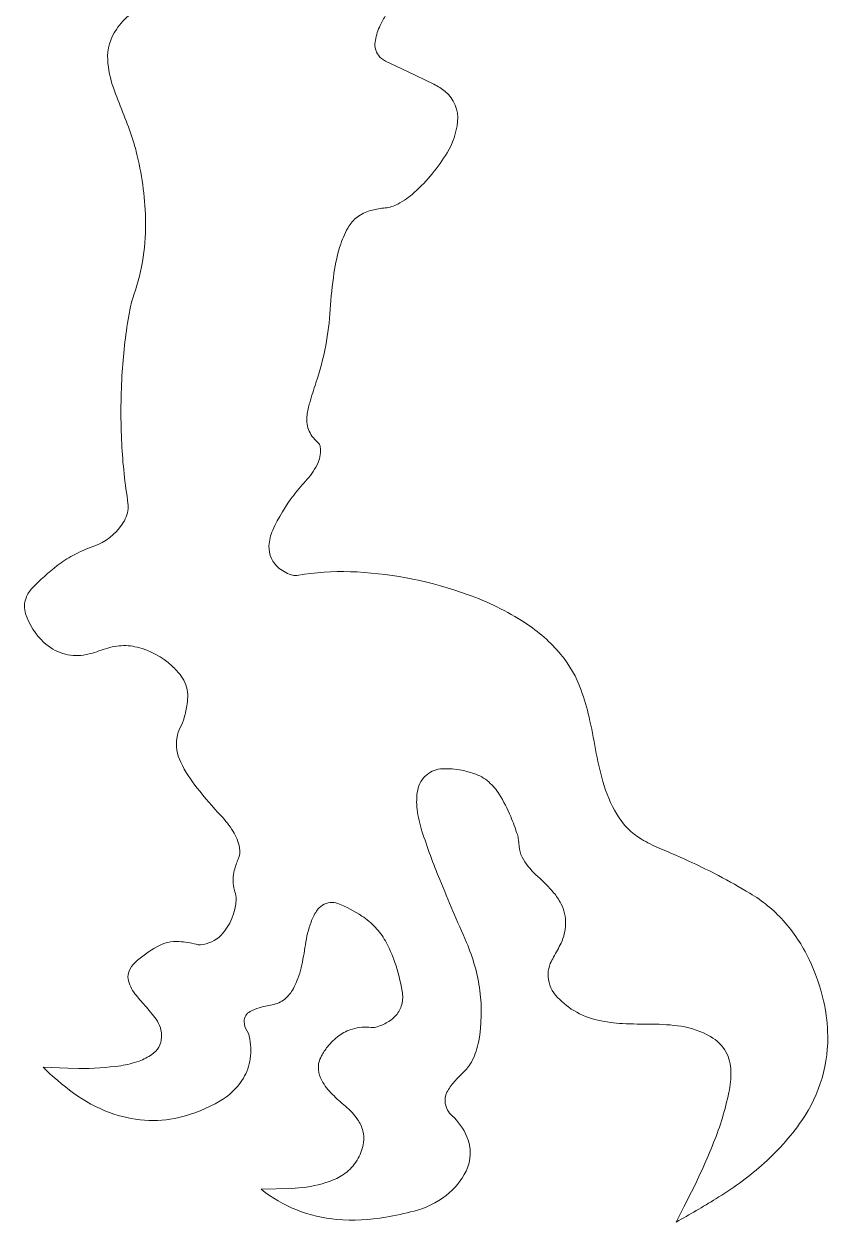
# Model space of a CAD drawing. Header units: centimetres. Extents: x -10.7 to 10.9, y -7.9 to 10.7.
# Drawn here: x -6.836 to -5.254, y 0.666 to 3.02 of the extents above; entities that cross this region are included whole.
import ezdxf

# ---------------------------------------------------------------- set-up
doc = ezdxf.new("R2010")
doc.units = ezdxf.units.CM
doc.header["$MEASUREMENT"] = 0
doc.layers.add('Capa 1', color=7, linetype='Continuous')

msp = doc.modelspace()

# ---------------------------------------------------------------- linework, layer by layer
at = {"layer": 'Capa 1', "color": 250, "lineweight": 18}
for points, knots in [([(-6.63204, 2.08462), (-6.63837, 2.12394), (-6.64237, 2.16358), (-6.64406, 2.20336), (-6.64406, 2.20336), (-6.64594, 2.24781), (-6.64549, 2.29232), (-6.64272, 2.33672), (-6.64272, 2.33672), (-6.64026, 2.37597), (-6.63555, 2.41506), (-6.62862, 2.45377), (-6.62862, 2.45377), (-6.62654, 2.46534), (-6.62357, 2.47673), (-6.61975, 2.48787), (-6.61975, 2.48787), (-6.60306, 2.53624), (-6.59533, 2.58727), (-6.59693, 2.63842), (-6.59693, 2.63842), (-6.59829, 2.68262), (-6.60441, 2.72653), (-6.61516, 2.76942), (-6.61516, 2.76942), (-6.61779, 2.77987), (-6.62084, 2.7902), (-6.62433, 2.80038), (-6.62433, 2.80038), (-6.62975, 2.81623), (-6.63561, 2.83194), (-6.64189, 2.84748), (-6.64189, 2.84748), (-6.64823, 2.86313), (-6.65426, 2.87891), (-6.65997, 2.89479), (-6.65997, 2.89479), (-6.66634, 2.91249), (-6.67014, 2.931), (-6.67127, 2.94976), (-6.67127, 2.94976), (-6.67254, 2.9711), (-6.66651, 2.99221), (-6.65418, 3.00967), (-6.65418, 3.00967), (-6.64632, 3.0208), (-6.63711, 3.03091), (-6.62676, 3.03975)], [0, 0, 0, 0, 0.0769231, 0.0769231, 0.0769231, 0.0769231, 0.1538462, 0.1538462, 0.1538462, 0.1538462, 0.2307692, 0.2307692, 0.2307692, 0.2307692, 0.3076923, 0.3076923, 0.3076923, 0.3076923, 0.3846154, 0.3846154, 0.3846154, 0.3846154, 0.4615385, 0.4615385, 0.4615385, 0.4615385, 0.5384615, 0.5384615, 0.5384615, 0.5384615, 0.6153846, 0.6153846, 0.6153846, 0.6153846, 0.6923077, 0.6923077, 0.6923077, 0.6923077, 0.7692308, 0.7692308, 0.7692308, 0.7692308, 0.8461538, 0.8461538, 0.8461538, 0.8461538, 1, 1, 1, 1]), ([(-6.12602, 3.03577), (-6.13044, 3.0289), (-6.1343, 3.02167), (-6.13758, 3.01418), (-6.13758, 3.01418), (-6.14175, 3.00468), (-6.14458, 2.99463), (-6.14596, 2.98434), (-6.14596, 2.98434), (-6.14717, 2.97531), (-6.14484, 2.96614), (-6.13946, 2.95876), (-6.13946, 2.95876), (-6.13587, 2.95384), (-6.1311, 2.94987), (-6.1256, 2.94723)], [0, 0, 0, 0, 0.2, 0.2, 0.2, 0.2, 0.4, 0.4, 0.4, 0.4, 0.6, 0.6, 0.6, 0.6, 1, 1, 1, 1]), ([(-6.1256, 2.94723), (-6.1256, 2.94723), (-6.0826, 2.92688), (-6.0826, 2.92688), (-6.0826, 2.92688), (-6.0826, 2.92688), (-6.0303, 2.90181), (-6.0303, 2.90181)], [0, 0, 0, 0, 0.3333333, 0.3333333, 0.3333333, 0.3333333, 1, 1, 1, 1]), ([(-6.0303, 2.90181), (-6.02235, 2.89791), (-6.01489, 2.89306), (-6.00809, 2.88736), (-6.00809, 2.88736), (-5.99084, 2.8729), (-5.98185, 2.85087), (-5.98403, 2.82848), (-5.98403, 2.82848), (-5.98618, 2.80666), (-5.9932, 2.78561), (-6.00459, 2.76687), (-6.00459, 2.76687), (-6.02208, 2.73814), (-6.04359, 2.71206), (-6.06846, 2.68941), (-6.06846, 2.68941), (-6.07848, 2.68032), (-6.0896, 2.67251), (-6.10155, 2.66618), (-6.10155, 2.66618), (-6.10925, 2.66213), (-6.11766, 2.6596), (-6.12632, 2.65878), (-6.12632, 2.65878), (-6.1349, 2.65795), (-6.14342, 2.65656), (-6.15182, 2.65458), (-6.15182, 2.65458), (-6.16132, 2.65235), (-6.17031, 2.64834), (-6.17833, 2.64278), (-6.17833, 2.64278), (-6.18582, 2.63759), (-6.19218, 2.63094), (-6.19702, 2.62324), (-6.19702, 2.62324), (-6.20398, 2.61217), (-6.2095, 2.60027), (-6.21349, 2.58782), (-6.21349, 2.58782), (-6.21951, 2.56909), (-6.22394, 2.54988), (-6.22677, 2.53041), (-6.22677, 2.53041), (-6.23021, 2.5068), (-6.23264, 2.48305), (-6.23405, 2.45923), (-6.23405, 2.45923), (-6.23548, 2.4354), (-6.23847, 2.41169), (-6.24304, 2.38824), (-6.24304, 2.38824), (-6.24789, 2.36339), (-6.25433, 2.33888), (-6.26232, 2.31486), (-6.26232, 2.31486), (-6.26662, 2.30193), (-6.27067, 2.28892), (-6.27445, 2.27584), (-6.27445, 2.27584), (-6.27674, 2.26794), (-6.27849, 2.2599), (-6.27969, 2.25175), (-6.27969, 2.25175), (-6.28038, 2.24708), (-6.28052, 2.24232), (-6.28009, 2.2376), (-6.28009, 2.2376), (-6.27919, 2.22783), (-6.2757, 2.21847), (-6.26996, 2.21049), (-6.26996, 2.21049), (-6.26651, 2.20566), (-6.26252, 2.20125), (-6.25806, 2.19731), (-6.25806, 2.19731), (-6.25562, 2.19515), (-6.25404, 2.19217), (-6.25363, 2.18894), (-6.25363, 2.18894), (-6.2523, 2.17861), (-6.25381, 2.16812), (-6.25796, 2.15858), (-6.25796, 2.15858), (-6.26326, 2.14638), (-6.27058, 2.13516), (-6.27962, 2.1254), (-6.27962, 2.1254), (-6.28859, 2.11568), (-6.29711, 2.10558), (-6.30517, 2.0951), (-6.30517, 2.0951), (-6.32176, 2.07351), (-6.33581, 2.0501), (-6.34706, 2.02531), (-6.34706, 2.02531), (-6.35144, 2.01565), (-6.35395, 2.00525), (-6.35443, 1.99467), (-6.35443, 1.99467), (-6.35522, 1.97754), (-6.34769, 1.96107), (-6.33424, 1.95043), (-6.33424, 1.95043), (-6.32627, 1.94414), (-6.31713, 1.9395), (-6.30734, 1.93683), (-6.30734, 1.93683), (-6.30477, 1.93612), (-6.30206, 1.93601), (-6.29942, 1.93651)], [0, 0, 0, 0, 0.0344828, 0.0344828, 0.0344828, 0.0344828, 0.0689655, 0.0689655, 0.0689655, 0.0689655, 0.1034483, 0.1034483, 0.1034483, 0.1034483, 0.137931, 0.137931, 0.137931, 0.137931, 0.1724138, 0.1724138, 0.1724138, 0.1724138, 0.2068966, 0.2068966, 0.2068966, 0.2068966, 0.2413793, 0.2413793, 0.2413793, 0.2413793, 0.2758621, 0.2758621, 0.2758621, 0.2758621, 0.3103448, 0.3103448, 0.3103448, 0.3103448, 0.3448276, 0.3448276, 0.3448276, 0.3448276, 0.3793103, 0.3793103, 0.3793103, 0.3793103, 0.4137931, 0.4137931, 0.4137931, 0.4137931, 0.4482759, 0.4482759, 0.4482759, 0.4482759, 0.4827586, 0.4827586, 0.4827586, 0.4827586, 0.5172414, 0.5172414, 0.5172414, 0.5172414, 0.5517241, 0.5517241, 0.5517241, 0.5517241, 0.5862069, 0.5862069, 0.5862069, 0.5862069, 0.6206897, 0.6206897, 0.6206897, 0.6206897, 0.6551724, 0.6551724, 0.6551724, 0.6551724, 0.6896552, 0.6896552, 0.6896552, 0.6896552, 0.7241379, 0.7241379, 0.7241379, 0.7241379, 0.7586207, 0.7586207, 0.7586207, 0.7586207, 0.7931034, 0.7931034, 0.7931034, 0.7931034, 0.8275862, 0.8275862, 0.8275862, 0.8275862, 0.862069, 0.862069, 0.862069, 0.862069, 0.8965517, 0.8965517, 0.8965517, 0.8965517, 0.9310345, 0.9310345, 0.9310345, 0.9310345, 1, 1, 1, 1]), ([(-6.42351, 1.32288), (-6.4258, 1.33419), (-6.42545, 1.34586), (-6.42249, 1.35701), (-6.42249, 1.35701), (-6.42049, 1.36454), (-6.41794, 1.37189), (-6.41484, 1.37904), (-6.41484, 1.37904), (-6.41179, 1.38602), (-6.41092, 1.39376), (-6.41231, 1.40124), (-6.41231, 1.40124), (-6.41443, 1.4127), (-6.41872, 1.42367), (-6.42494, 1.43353), (-6.42494, 1.43353), (-6.43183, 1.44445), (-6.43971, 1.45472), (-6.4485, 1.46421), (-6.4485, 1.46421), (-6.46477, 1.48179), (-6.48041, 1.49994), (-6.4954, 1.51864), (-6.4954, 1.51864), (-6.50799, 1.53437), (-6.51887, 1.55142), (-6.52782, 1.5695), (-6.52782, 1.5695), (-6.53532, 1.58463), (-6.53782, 1.60175), (-6.535, 1.61841), (-6.535, 1.61841), (-6.53385, 1.62518), (-6.53168, 1.63173), (-6.52856, 1.63784), (-6.52856, 1.63784), (-6.52547, 1.64393), (-6.52294, 1.6503), (-6.52105, 1.65688), (-6.52105, 1.65688), (-6.51851, 1.66574), (-6.51652, 1.67479), (-6.51513, 1.68392), (-6.51513, 1.68392), (-6.51421, 1.69008), (-6.51386, 1.69632), (-6.51411, 1.70255), (-6.51411, 1.70255), (-6.51466, 1.71569), (-6.51917, 1.72837), (-6.52704, 1.73891), (-6.52704, 1.73891), (-6.53242, 1.7461), (-6.53847, 1.75277), (-6.5451, 1.75884), (-6.5451, 1.75884), (-6.56445, 1.77651), (-6.58788, 1.78911), (-6.61328, 1.79551), (-6.61328, 1.79551), (-6.62494, 1.79846), (-6.63703, 1.79931), (-6.64896, 1.79803), (-6.64896, 1.79803), (-6.66098, 1.79673), (-6.67279, 1.79391), (-6.68408, 1.7896), (-6.68408, 1.7896), (-6.69535, 1.78532), (-6.70702, 1.78215), (-6.71893, 1.78015), (-6.71893, 1.78015), (-6.73241, 1.7779), (-6.74624, 1.77889), (-6.75927, 1.78306), (-6.75927, 1.78306), (-6.7732, 1.78752), (-6.78599, 1.79502), (-6.79666, 1.80504), (-6.79666, 1.80504), (-6.81309, 1.82042), (-6.82536, 1.83967), (-6.83237, 1.86106), (-6.83237, 1.86106), (-6.83569, 1.8712), (-6.83545, 1.88217), (-6.83167, 1.89215), (-6.83167, 1.89215), (-6.82894, 1.89945), (-6.82472, 1.90609), (-6.81932, 1.91169), (-6.81932, 1.91169), (-6.80402, 1.92758), (-6.78762, 1.94238), (-6.77022, 1.95595), (-6.77022, 1.95595), (-6.7606, 1.96347), (-6.75032, 1.97014), (-6.7395, 1.97584), (-6.7395, 1.97584), (-6.72619, 1.98287), (-6.7124, 1.98895), (-6.69823, 1.994), (-6.69823, 1.994), (-6.67563, 2.00208), (-6.6562, 2.01715), (-6.64278, 2.03704), (-6.64278, 2.03704), (-6.6366, 2.04619), (-6.63257, 2.05664), (-6.63104, 2.06759), (-6.63104, 2.06759), (-6.63076, 2.06946), (-6.63069, 2.07137), (-6.63081, 2.07327)], [0, 0, 0, 0, 0.0333333, 0.0333333, 0.0333333, 0.0333333, 0.0666667, 0.0666667, 0.0666667, 0.0666667, 0.1, 0.1, 0.1, 0.1, 0.1333333, 0.1333333, 0.1333333, 0.1333333, 0.1666667, 0.1666667, 0.1666667, 0.1666667, 0.2, 0.2, 0.2, 0.2, 0.2333333, 0.2333333, 0.2333333, 0.2333333, 0.2666667, 0.2666667, 0.2666667, 0.2666667, 0.3, 0.3, 0.3, 0.3, 0.3333333, 0.3333333, 0.3333333, 0.3333333, 0.3666667, 0.3666667, 0.3666667, 0.3666667, 0.4, 0.4, 0.4, 0.4, 0.4333333, 0.4333333, 0.4333333, 0.4333333, 0.4666667, 0.4666667, 0.4666667, 0.4666667, 0.5, 0.5, 0.5, 0.5, 0.5333333, 0.5333333, 0.5333333, 0.5333333, 0.5666667, 0.5666667, 0.5666667, 0.5666667, 0.6, 0.6, 0.6, 0.6, 0.6333333, 0.6333333, 0.6333333, 0.6333333, 0.6666667, 0.6666667, 0.6666667, 0.6666667, 0.7, 0.7, 0.7, 0.7, 0.7333333, 0.7333333, 0.7333333, 0.7333333, 0.7666667, 0.7666667, 0.7666667, 0.7666667, 0.8, 0.8, 0.8, 0.8, 0.8333333, 0.8333333, 0.8333333, 0.8333333, 0.8666667, 0.8666667, 0.8666667, 0.8666667, 0.9, 0.9, 0.9, 0.9, 0.9333333, 0.9333333, 0.9333333, 0.9333333, 1, 1, 1, 1]), ([(-6.28494, 1.93891), (-6.25067, 1.94383), (-6.21601, 1.94532), (-6.18146, 1.94337), (-6.18146, 1.94337), (-6.10752, 1.93919), (-6.0346, 1.92438), (-5.9649, 1.89939), (-5.9649, 1.89939), (-5.9251, 1.88513), (-5.88706, 1.86638), (-5.85151, 1.8435), (-5.85151, 1.8435), (-5.82496, 1.82641), (-5.80119, 1.80536), (-5.78101, 1.78107), (-5.78101, 1.78107), (-5.76375, 1.76029), (-5.75028, 1.73661), (-5.74125, 1.71114), (-5.74125, 1.71114), (-5.73509, 1.69378), (-5.72992, 1.6761), (-5.72579, 1.65815), (-5.72579, 1.65815), (-5.72093, 1.63707), (-5.71667, 1.61588), (-5.71303, 1.59456), (-5.71303, 1.59456), (-5.70939, 1.57325), (-5.70456, 1.55214), (-5.69857, 1.53135), (-5.69857, 1.53135), (-5.69212, 1.50899), (-5.68298, 1.4875), (-5.67135, 1.46736), (-5.67135, 1.46736), (-5.65963, 1.44706), (-5.64287, 1.43011), (-5.62268, 1.41815), (-5.62268, 1.41815), (-5.61161, 1.41159), (-5.60007, 1.40578), (-5.58821, 1.40077), (-5.58821, 1.40077), (-5.56617, 1.39151), (-5.54429, 1.38187), (-5.52257, 1.37189), (-5.52257, 1.37189), (-5.50528, 1.36395), (-5.48823, 1.35552), (-5.47143, 1.34659), (-5.47143, 1.34659), (-5.45055, 1.33551), (-5.42994, 1.32393), (-5.4096, 1.31189), (-5.4096, 1.31189), (-5.38521, 1.29746), (-5.36319, 1.27936), (-5.34431, 1.25823), (-5.34431, 1.25823), (-5.32387, 1.23538), (-5.30679, 1.20977), (-5.29356, 1.18211), (-5.29356, 1.18211), (-5.28105, 1.15603), (-5.27153, 1.12863), (-5.26512, 1.10041), (-5.26512, 1.10041), (-5.26067, 1.08082), (-5.25799, 1.06086), (-5.2571, 1.0408), (-5.2571, 1.0408), (-5.25436, 0.9783), (-5.27222, 0.91667), (-5.30794, 0.86532), (-5.30794, 0.86532), (-5.33056, 0.83279), (-5.35707, 0.80316), (-5.3869, 0.77708), (-5.3869, 0.77708), (-5.41481, 0.75267), (-5.44476, 0.73074), (-5.47644, 0.71148), (-5.47644, 0.71148), (-5.5022, 0.69584), (-5.52822, 0.68063), (-5.55451, 0.66588)], [0, 0, 0, 0, 0.0434783, 0.0434783, 0.0434783, 0.0434783, 0.0869565, 0.0869565, 0.0869565, 0.0869565, 0.1304348, 0.1304348, 0.1304348, 0.1304348, 0.173913, 0.173913, 0.173913, 0.173913, 0.2173913, 0.2173913, 0.2173913, 0.2173913, 0.2608696, 0.2608696, 0.2608696, 0.2608696, 0.3043478, 0.3043478, 0.3043478, 0.3043478, 0.3478261, 0.3478261, 0.3478261, 0.3478261, 0.3913043, 0.3913043, 0.3913043, 0.3913043, 0.4347826, 0.4347826, 0.4347826, 0.4347826, 0.4782609, 0.4782609, 0.4782609, 0.4782609, 0.5217391, 0.5217391, 0.5217391, 0.5217391, 0.5652174, 0.5652174, 0.5652174, 0.5652174, 0.6086957, 0.6086957, 0.6086957, 0.6086957, 0.6521739, 0.6521739, 0.6521739, 0.6521739, 0.6956522, 0.6956522, 0.6956522, 0.6956522, 0.7391304, 0.7391304, 0.7391304, 0.7391304, 0.7826087, 0.7826087, 0.7826087, 0.7826087, 0.826087, 0.826087, 0.826087, 0.826087, 0.8695652, 0.8695652, 0.8695652, 0.8695652, 0.9130435, 0.9130435, 0.9130435, 0.9130435, 1, 1, 1, 1]), ([(-5.86439, 1.41674), (-5.86464, 1.42029), (-5.86533, 1.42377), (-5.86645, 1.42714), (-5.86645, 1.42714), (-5.87041, 1.43912), (-5.87479, 1.45097), (-5.87957, 1.46268), (-5.87957, 1.46268), (-5.88581, 1.47794), (-5.89341, 1.49264), (-5.90225, 1.50659), (-5.90225, 1.50659), (-5.90792, 1.5155), (-5.91479, 1.5236), (-5.92269, 1.53062), (-5.92269, 1.53062), (-5.93112, 1.53812), (-5.94104, 1.5438), (-5.95179, 1.54729), (-5.95179, 1.54729), (-5.95966, 1.54984), (-5.96769, 1.55195), (-5.97579, 1.55361), (-5.97579, 1.55361), (-5.98816, 1.55616), (-6.00082, 1.55717), (-6.01345, 1.55663), (-6.01345, 1.55663), (-6.02473, 1.55615), (-6.03559, 1.55205), (-6.04438, 1.54495), (-6.04438, 1.54495), (-6.05381, 1.53731), (-6.06021, 1.52652), (-6.06236, 1.51458), (-6.06236, 1.51458), (-6.06462, 1.50207), (-6.06496, 1.4893), (-6.06337, 1.47669), (-6.06337, 1.47669), (-6.06156, 1.46226), (-6.05841, 1.44801), (-6.05393, 1.43416), (-6.05393, 1.43416), (-6.04355, 1.40196), (-6.0319, 1.37018), (-6.01898, 1.33892), (-6.01898, 1.33892), (-6.00187, 1.29758), (-5.9844, 1.25637), (-5.96655, 1.21535), (-5.96655, 1.21535), (-5.95337, 1.18508), (-5.94448, 1.15316), (-5.94012, 1.12046), (-5.94012, 1.12046), (-5.93572, 1.08755), (-5.93655, 1.05417), (-5.94254, 1.02152), (-5.94254, 1.02152), (-5.94498, 1.00824), (-5.94924, 0.99539), (-5.95517, 0.98326), (-5.95517, 0.98326), (-5.95923, 0.97496), (-5.96477, 0.96746), (-5.9715, 0.96111), (-5.9715, 0.96111), (-5.97818, 0.95482), (-5.98459, 0.94824), (-5.99069, 0.9414), (-5.99069, 0.9414), (-5.99624, 0.93517), (-6.00096, 0.92828), (-6.00477, 0.92086), (-6.00477, 0.92086), (-6.00821, 0.91412), (-6.0094, 0.90642), (-6.0081, 0.89894), (-6.0081, 0.89894), (-6.00652, 0.8897), (-6.00188, 0.88126), (-5.99496, 0.87493), (-5.99496, 0.87493), (-5.98229, 0.86338), (-5.97229, 0.84924), (-5.96559, 0.83346), (-5.96559, 0.83346), (-5.9564, 0.81178), (-5.95704, 0.7872), (-5.96731, 0.76601), (-5.96731, 0.76601), (-5.97642, 0.7472), (-5.98983, 0.7308), (-6.00644, 0.71811), (-6.00644, 0.71811), (-6.02515, 0.7038), (-6.04651, 0.69339), (-6.0693, 0.68746), (-6.0693, 0.68746), (-6.08772, 0.68268), (-6.10631, 0.67862), (-6.12505, 0.6753), (-6.12505, 0.6753), (-6.15674, 0.66968), (-6.18902, 0.66822), (-6.22109, 0.67095), (-6.22109, 0.67095), (-6.27545, 0.67556), (-6.32718, 0.69617), (-6.36984, 0.73019)], [0, 0, 0, 0, 0.0344828, 0.0344828, 0.0344828, 0.0344828, 0.0689655, 0.0689655, 0.0689655, 0.0689655, 0.1034483, 0.1034483, 0.1034483, 0.1034483, 0.137931, 0.137931, 0.137931, 0.137931, 0.1724138, 0.1724138, 0.1724138, 0.1724138, 0.2068966, 0.2068966, 0.2068966, 0.2068966, 0.2413793, 0.2413793, 0.2413793, 0.2413793, 0.2758621, 0.2758621, 0.2758621, 0.2758621, 0.3103448, 0.3103448, 0.3103448, 0.3103448, 0.3448276, 0.3448276, 0.3448276, 0.3448276, 0.3793103, 0.3793103, 0.3793103, 0.3793103, 0.4137931, 0.4137931, 0.4137931, 0.4137931, 0.4482759, 0.4482759, 0.4482759, 0.4482759, 0.4827586, 0.4827586, 0.4827586, 0.4827586, 0.5172414, 0.5172414, 0.5172414, 0.5172414, 0.5517241, 0.5517241, 0.5517241, 0.5517241, 0.5862069, 0.5862069, 0.5862069, 0.5862069, 0.6206897, 0.6206897, 0.6206897, 0.6206897, 0.6551724, 0.6551724, 0.6551724, 0.6551724, 0.6896552, 0.6896552, 0.6896552, 0.6896552, 0.7241379, 0.7241379, 0.7241379, 0.7241379, 0.7586207, 0.7586207, 0.7586207, 0.7586207, 0.7931034, 0.7931034, 0.7931034, 0.7931034, 0.8275862, 0.8275862, 0.8275862, 0.8275862, 0.862069, 0.862069, 0.862069, 0.862069, 0.8965517, 0.8965517, 0.8965517, 0.8965517, 0.9310345, 0.9310345, 0.9310345, 0.9310345, 1, 1, 1, 1]), ([(-5.52433, 0.72533), (-5.5086, 0.75701), (-5.49413, 0.7893), (-5.48097, 0.82212), (-5.48097, 0.82212), (-5.46818, 0.85397), (-5.45822, 0.8869), (-5.45116, 0.92048), (-5.45116, 0.92048), (-5.44827, 0.93425), (-5.44687, 0.94828), (-5.44699, 0.96233), (-5.44699, 0.96233), (-5.4471, 0.97559), (-5.45056, 0.98863), (-5.45704, 1.00019), (-5.45704, 1.00019), (-5.46411, 1.01277), (-5.47445, 1.02321), (-5.48697, 1.03037), (-5.48697, 1.03037), (-5.50491, 1.04064), (-5.52459, 1.04747), (-5.54503, 1.05055), (-5.54503, 1.05055), (-5.56398, 1.05339), (-5.58313, 1.05477), (-5.6023, 1.05466), (-5.6023, 1.05466), (-5.62146, 1.05455), (-5.64059, 1.05498), (-5.65971, 1.05598), (-5.65971, 1.05598), (-5.67604, 1.05681), (-5.69229, 1.05901), (-5.70825, 1.06252), (-5.70825, 1.06252), (-5.72495, 1.0662), (-5.74093, 1.07256), (-5.7556, 1.08135), (-5.7556, 1.08135), (-5.7691, 1.08945), (-5.78119, 1.09971), (-5.79141, 1.1117), (-5.79141, 1.1117), (-5.8014, 1.12343), (-5.80667, 1.13844), (-5.80622, 1.15385), (-5.80622, 1.15385), (-5.80603, 1.16074), (-5.80453, 1.16752), (-5.80181, 1.17385), (-5.80181, 1.17385), (-5.79993, 1.17817), (-5.79782, 1.1824), (-5.79544, 1.18647), (-5.79544, 1.18647), (-5.79018, 1.19552), (-5.78528, 1.20478), (-5.78075, 1.21422), (-5.78075, 1.21422), (-5.7752, 1.2258), (-5.77211, 1.2384), (-5.77169, 1.25124), (-5.77169, 1.25124), (-5.77122, 1.26538), (-5.77443, 1.27941), (-5.781, 1.29194), (-5.781, 1.29194), (-5.78498, 1.29949), (-5.78975, 1.30661), (-5.79526, 1.31313), (-5.79526, 1.31313), (-5.80475, 1.32435), (-5.81504, 1.3349), (-5.82604, 1.34465), (-5.82604, 1.34465), (-5.83707, 1.35445), (-5.8467, 1.36572), (-5.85465, 1.37816), (-5.85465, 1.37816), (-5.85861, 1.38439), (-5.86124, 1.39135), (-5.86235, 1.39865)], [0, 0, 0, 0, 0.0454545, 0.0454545, 0.0454545, 0.0454545, 0.0909091, 0.0909091, 0.0909091, 0.0909091, 0.1363636, 0.1363636, 0.1363636, 0.1363636, 0.1818182, 0.1818182, 0.1818182, 0.1818182, 0.2272727, 0.2272727, 0.2272727, 0.2272727, 0.2727273, 0.2727273, 0.2727273, 0.2727273, 0.3181818, 0.3181818, 0.3181818, 0.3181818, 0.3636364, 0.3636364, 0.3636364, 0.3636364, 0.4090909, 0.4090909, 0.4090909, 0.4090909, 0.4545455, 0.4545455, 0.4545455, 0.4545455, 0.5, 0.5, 0.5, 0.5, 0.5454545, 0.5454545, 0.5454545, 0.5454545, 0.5909091, 0.5909091, 0.5909091, 0.5909091, 0.6363636, 0.6363636, 0.6363636, 0.6363636, 0.6818182, 0.6818182, 0.6818182, 0.6818182, 0.7272727, 0.7272727, 0.7272727, 0.7272727, 0.7727273, 0.7727273, 0.7727273, 0.7727273, 0.8181818, 0.8181818, 0.8181818, 0.8181818, 0.8636364, 0.8636364, 0.8636364, 0.8636364, 0.9090909, 0.9090909, 0.9090909, 0.9090909, 1, 1, 1, 1]), ([(-6.72824, 0.9677), (-6.70057, 0.96746), (-6.67293, 0.96928), (-6.64555, 0.97316), (-6.64555, 0.97316), (-6.63331, 0.9749), (-6.6213, 0.97792), (-6.6097, 0.98216), (-6.6097, 0.98216), (-6.60074, 0.98543), (-6.59222, 0.98982), (-6.58433, 0.9952), (-6.58433, 0.9952), (-6.57318, 1.0028), (-6.56621, 1.01519), (-6.5655, 1.02868), (-6.5655, 1.02868), (-6.56482, 1.0415), (-6.56864, 1.05418), (-6.57631, 1.06447), (-6.57631, 1.06447), (-6.58314, 1.07366), (-6.59036, 1.08255), (-6.59798, 1.09113), (-6.59798, 1.09113), (-6.60473, 1.09872), (-6.61128, 1.1065), (-6.61763, 1.11446), (-6.61763, 1.11446), (-6.62441, 1.12295), (-6.629, 1.13299), (-6.63096, 1.14369), (-6.63096, 1.14369), (-6.63191, 1.14883), (-6.63134, 1.15413), (-6.62929, 1.15893), (-6.62929, 1.15893), (-6.62656, 1.16536), (-6.62247, 1.17114), (-6.61729, 1.17585), (-6.61729, 1.17585), (-6.60433, 1.18766), (-6.5901, 1.19802), (-6.57488, 1.20676), (-6.57488, 1.20676), (-6.56151, 1.21443), (-6.54619, 1.21801), (-6.53079, 1.21705), (-6.53079, 1.21705), (-6.51958, 1.21638), (-6.50845, 1.21457), (-6.49758, 1.21168), (-6.49758, 1.21168), (-6.49485, 1.21096), (-6.49202, 1.21068), (-6.4892, 1.21084), (-6.4892, 1.21084), (-6.47369, 1.21177), (-6.45908, 1.21854), (-6.44836, 1.22979), (-6.44836, 1.22979), (-6.43026, 1.2488), (-6.41982, 1.27388), (-6.41915, 1.30013), (-6.41915, 1.30013), (-6.41901, 1.30518), (-6.41977, 1.31024), (-6.4214, 1.31503)], [0, 0, 0, 0, 0.0555556, 0.0555556, 0.0555556, 0.0555556, 0.1111111, 0.1111111, 0.1111111, 0.1111111, 0.1666667, 0.1666667, 0.1666667, 0.1666667, 0.2222222, 0.2222222, 0.2222222, 0.2222222, 0.2777778, 0.2777778, 0.2777778, 0.2777778, 0.3333333, 0.3333333, 0.3333333, 0.3333333, 0.3888889, 0.3888889, 0.3888889, 0.3888889, 0.4444444, 0.4444444, 0.4444444, 0.4444444, 0.5, 0.5, 0.5, 0.5, 0.5555556, 0.5555556, 0.5555556, 0.5555556, 0.6111111, 0.6111111, 0.6111111, 0.6111111, 0.6666667, 0.6666667, 0.6666667, 0.6666667, 0.7222222, 0.7222222, 0.7222222, 0.7222222, 0.7777778, 0.7777778, 0.7777778, 0.7777778, 0.8333333, 0.8333333, 0.8333333, 0.8333333, 0.8888889, 0.8888889, 0.8888889, 0.8888889, 1, 1, 1, 1]), ([(-6.28834, 0.73372), (-6.26771, 0.73602), (-6.24745, 0.74099), (-6.2281, 0.74854), (-6.2281, 0.74854), (-6.21854, 0.75225), (-6.20965, 0.75753), (-6.20179, 0.7641), (-6.20179, 0.7641), (-6.19269, 0.77172), (-6.18503, 0.7809), (-6.17917, 0.79122), (-6.17917, 0.79122), (-6.17368, 0.80085), (-6.17009, 0.81144), (-6.1686, 0.82244), (-6.1686, 0.82244), (-6.16757, 0.82994), (-6.16803, 0.83756), (-6.16994, 0.84488), (-6.16994, 0.84488), (-6.17208, 0.85303), (-6.17562, 0.86072), (-6.18043, 0.86763), (-6.18043, 0.86763), (-6.18708, 0.87722), (-6.195, 0.88584), (-6.20395, 0.89332), (-6.20395, 0.89332), (-6.21287, 0.90075), (-6.22149, 0.90854), (-6.22978, 0.91666), (-6.22978, 0.91666), (-6.23807, 0.92479), (-6.24517, 0.93403), (-6.2509, 0.94413), (-6.2509, 0.94413), (-6.25455, 0.95059), (-6.25673, 0.95779), (-6.25726, 0.96521), (-6.25726, 0.96521), (-6.25796, 0.9747), (-6.25586, 0.98417), (-6.25123, 0.9925), (-6.25123, 0.9925), (-6.24782, 0.99862), (-6.24396, 1.00451), (-6.23968, 1.01008), (-6.23968, 1.01008), (-6.23316, 1.01857), (-6.22538, 1.02605), (-6.21662, 1.03224), (-6.21662, 1.03224), (-6.20857, 1.03794), (-6.19963, 1.04229), (-6.19017, 1.04511), (-6.19017, 1.04511), (-6.17839, 1.04863), (-6.166, 1.04971), (-6.15379, 1.04828), (-6.15379, 1.04828), (-6.15075, 1.04792), (-6.14766, 1.04814), (-6.14469, 1.04893), (-6.14469, 1.04893), (-6.13654, 1.0511), (-6.12872, 1.05436), (-6.12143, 1.0586), (-6.12143, 1.0586), (-6.11522, 1.06223), (-6.10963, 1.06682), (-6.10485, 1.07219), (-6.10485, 1.07219), (-6.09953, 1.07818), (-6.09571, 1.08535), (-6.09372, 1.09312), (-6.09372, 1.09312), (-6.0915, 1.10172), (-6.09115, 1.11071), (-6.09271, 1.11945), (-6.09271, 1.11945), (-6.09611, 1.13867), (-6.10094, 1.15761), (-6.10715, 1.17611), (-6.10715, 1.17611), (-6.11205, 1.19076), (-6.11833, 1.20493), (-6.12588, 1.2184), (-6.12588, 1.2184), (-6.13121, 1.22793), (-6.13769, 1.23675), (-6.14517, 1.24468), (-6.14517, 1.24468), (-6.15319, 1.25319), (-6.16218, 1.26075), (-6.17192, 1.2672), (-6.17192, 1.2672), (-6.18675, 1.27703), (-6.20258, 1.28527), (-6.21913, 1.29178), (-6.21913, 1.29178), (-6.22394, 1.29367), (-6.22917, 1.29435), (-6.23433, 1.29375), (-6.23433, 1.29375), (-6.24526, 1.29247), (-6.25506, 1.28635), (-6.26098, 1.27706), (-6.26098, 1.27706), (-6.26532, 1.27026), (-6.26893, 1.26299), (-6.27171, 1.25539), (-6.27171, 1.25539), (-6.27701, 1.24098), (-6.28077, 1.22601), (-6.2829, 1.2108), (-6.2829, 1.2108), (-6.28505, 1.1956), (-6.28786, 1.18052), (-6.29132, 1.16558), (-6.29132, 1.16558), (-6.29463, 1.15139), (-6.29971, 1.13769), (-6.30646, 1.12477), (-6.30646, 1.12477), (-6.31065, 1.11677), (-6.31645, 1.10971), (-6.32349, 1.10406), (-6.32349, 1.10406), (-6.33057, 1.09837), (-6.33896, 1.09453), (-6.34789, 1.09289), (-6.34789, 1.09289), (-6.35668, 1.09128), (-6.36539, 1.08921), (-6.37397, 1.08671), (-6.37397, 1.08671), (-6.38009, 1.08491), (-6.38602, 1.08251), (-6.39167, 1.07954), (-6.39167, 1.07954), (-6.39887, 1.07576), (-6.40334, 1.06822), (-6.4032, 1.06007), (-6.4032, 1.06007), (-6.4031, 1.05329), (-6.40099, 1.04669), (-6.39715, 1.0411)], [0, 0, 0, 0, 0.0263158, 0.0263158, 0.0263158, 0.0263158, 0.0526316, 0.0526316, 0.0526316, 0.0526316, 0.0789474, 0.0789474, 0.0789474, 0.0789474, 0.1052632, 0.1052632, 0.1052632, 0.1052632, 0.1315789, 0.1315789, 0.1315789, 0.1315789, 0.1578947, 0.1578947, 0.1578947, 0.1578947, 0.1842105, 0.1842105, 0.1842105, 0.1842105, 0.2105263, 0.2105263, 0.2105263, 0.2105263, 0.2368421, 0.2368421, 0.2368421, 0.2368421, 0.2631579, 0.2631579, 0.2631579, 0.2631579, 0.2894737, 0.2894737, 0.2894737, 0.2894737, 0.3157895, 0.3157895, 0.3157895, 0.3157895, 0.3421053, 0.3421053, 0.3421053, 0.3421053, 0.3684211, 0.3684211, 0.3684211, 0.3684211, 0.3947368, 0.3947368, 0.3947368, 0.3947368, 0.4210526, 0.4210526, 0.4210526, 0.4210526, 0.4473684, 0.4473684, 0.4473684, 0.4473684, 0.4736842, 0.4736842, 0.4736842, 0.4736842, 0.5, 0.5, 0.5, 0.5, 0.5263158, 0.5263158, 0.5263158, 0.5263158, 0.5526316, 0.5526316, 0.5526316, 0.5526316, 0.5789474, 0.5789474, 0.5789474, 0.5789474, 0.6052632, 0.6052632, 0.6052632, 0.6052632, 0.6315789, 0.6315789, 0.6315789, 0.6315789, 0.6578947, 0.6578947, 0.6578947, 0.6578947, 0.6842105, 0.6842105, 0.6842105, 0.6842105, 0.7105263, 0.7105263, 0.7105263, 0.7105263, 0.7368421, 0.7368421, 0.7368421, 0.7368421, 0.7631579, 0.7631579, 0.7631579, 0.7631579, 0.7894737, 0.7894737, 0.7894737, 0.7894737, 0.8157895, 0.8157895, 0.8157895, 0.8157895, 0.8421053, 0.8421053, 0.8421053, 0.8421053, 0.8684211, 0.8684211, 0.8684211, 0.8684211, 0.8947368, 0.8947368, 0.8947368, 0.8947368, 0.9210526, 0.9210526, 0.9210526, 0.9210526, 0.9473684, 0.9473684, 0.9473684, 0.9473684, 1, 1, 1, 1]), ([(-6.39715, 1.0411), (-6.39715, 1.0411), (-6.39483, 1.03667), (-6.39483, 1.03667), (-6.39483, 1.03667), (-6.39483, 1.03667), (-6.39409, 1.03424), (-6.39409, 1.03424), (-6.39409, 1.03424), (-6.39409, 1.03424), (-6.39222, 1.02523), (-6.39222, 1.02523)], [0, 0, 0, 0, 0.25, 0.25, 0.25, 0.25, 0.5, 0.5, 0.5, 0.5, 1, 1, 1, 1]), ([(-6.39222, 1.02523), (-6.38952, 1.01076), (-6.38953, 0.99591), (-6.39225, 0.98144), (-6.39225, 0.98144), (-6.39476, 0.96812), (-6.39992, 0.95543), (-6.40747, 0.94416), (-6.40747, 0.94416), (-6.41849, 0.92762), (-6.43313, 0.91382), (-6.45029, 0.90377), (-6.45029, 0.90377), (-6.47564, 0.88891), (-6.50309, 0.87798), (-6.53172, 0.87135), (-6.53172, 0.87135), (-6.55373, 0.86623), (-6.57637, 0.86446), (-6.59889, 0.86605), (-6.59889, 0.86605), (-6.62233, 0.86772), (-6.64539, 0.87274), (-6.6674, 0.88096), (-6.6674, 0.88096), (-6.69272, 0.89042), (-6.71659, 0.90336), (-6.73836, 0.91938), (-6.73836, 0.91938), (-6.75949, 0.93494), (-6.77951, 0.95193), (-6.79829, 0.97025)], [0, 0, 0, 0, 0.1111111, 0.1111111, 0.1111111, 0.1111111, 0.2222222, 0.2222222, 0.2222222, 0.2222222, 0.3333333, 0.3333333, 0.3333333, 0.3333333, 0.4444444, 0.4444444, 0.4444444, 0.4444444, 0.5555556, 0.5555556, 0.5555556, 0.5555556, 0.6666667, 0.6666667, 0.6666667, 0.6666667, 0.7777778, 0.7777778, 0.7777778, 0.7777778, 1, 1, 1, 1]), ([(-6.79829, 0.97025), (-6.79829, 0.97025), (-6.74943, 0.96819), (-6.74943, 0.96819), (-6.74943, 0.96819), (-6.74943, 0.96819), (-6.72824, 0.9677), (-6.72824, 0.9677)], [0, 0, 0, 0, 0.3333333, 0.3333333, 0.3333333, 0.3333333, 1, 1, 1, 1]), ([(-6.36984, 0.73019), (-6.36984, 0.73019), (-6.31005, 0.73205), (-6.31005, 0.73205), (-6.31005, 0.73205), (-6.31005, 0.73205), (-6.28834, 0.73372), (-6.28834, 0.73372)], [0, 0, 0, 0, 0.3333333, 0.3333333, 0.3333333, 0.3333333, 1, 1, 1, 1]), ([(-5.55451, 0.66588), (-5.55451, 0.66588), (-5.53935, 0.69557), (-5.53935, 0.69557), (-5.53935, 0.69557), (-5.53935, 0.69557), (-5.52433, 0.72533), (-5.52433, 0.72533)], [0, 0, 0, 0, 0.3333333, 0.3333333, 0.3333333, 0.3333333, 1, 1, 1, 1])]:
    msp.add_open_spline(points, degree=3, knots=knots, dxfattribs=at)
for points in [[(-6.63081, 2.07327), (-6.63081, 2.07327), (-6.63204, 2.08462), (-6.63204, 2.08462)], [(-6.29942, 1.93651), (-6.29942, 1.93651), (-6.28494, 1.93891), (-6.28494, 1.93891)], [(-5.86235, 1.39865), (-5.86235, 1.39865), (-5.86439, 1.41674), (-5.86439, 1.41674)], [(-6.4214, 1.31503), (-6.4214, 1.31503), (-6.42351, 1.32288), (-6.42351, 1.32288)]]:
    msp.add_open_spline(points, degree=3, dxfattribs=at)

doc.saveas('drawing.dxf')
